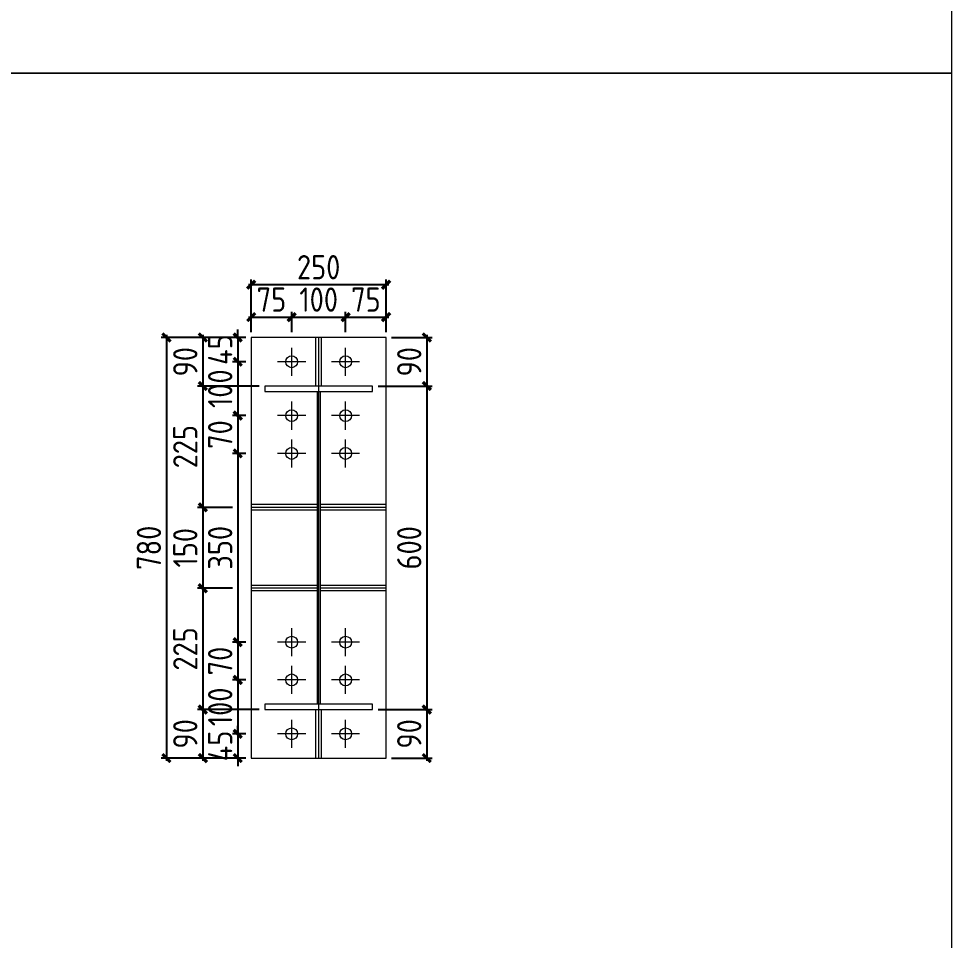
# Model space of a CAD drawing. Extents: x 485428 to 797698, y 56414 to 211814.
# Drawn here: x 759981 to 763438, y 120398 to 123816 of the extents above; entities that cross this region are included whole.
import ezdxf

# ---------------------------------------------------------------- set-up
doc = ezdxf.new("R2010")
doc.units = 0
doc.header["$LTSCALE"] = 1000
doc.header["$MEASUREMENT"] = 0
doc.styles.get("Standard").update_dxf_attribs({"font": 'gbenor.shx', "bigfont": 'gbcbig.shx'})
doc.dimstyles.get("Standard").update_dxf_attribs({"dimscale": 100, "dimtxt": 2, "dimasz": 0.4, "dimexe": 0.5, "dimexo": 1, "dimgap": 0.5, "dimtad": 1, "dimdec": 0, "dimzin": 0, "dimdsep": 46, "dimtxsty": 'Standard', "dimblk": 'ARCHTICK', "dimcen": 0.09, "dimadec": 0, "dimazin": 0, "dimtfac": 1, "dimtdec": 0, "dimtix": 1, "dimtmove": 2, "dimatfit": 3, "dimfxl": 1, "dimtolj": 1, "dimtzin": 0, "dimarcsym": 0})

# ---------------------------------------------------------------- blocks, each defined once
blk = doc.blocks.new('_ArchTick')
at = {"color": 0, "linetype": 'ByBlock', "const_width": 0.4}
blk.add_lwpolyline([(-0.5, -0.5), (0.5, 0.5)], dxfattribs=at)
blk = doc.blocks.new('*D2395')
at = {"color": 3, "lineweight": -2}
for p, q in [((760832.7, 122709.5), (761002.7, 122709.5)), ((760842.7, 122654), (760842.7, 122729.5)), ((760992.7, 122654), (760992.7, 122729.5))]:
    blk.add_line(p, q, dxfattribs=at)
at = {"layer": 'Defpoints', "color": 0}
for p in [(760992.7, 122709.5), (760842.7, 122634), (760992.7, 122634)]:
    blk.add_point(p, dxfattribs=at)
at = {"color": 3, "lineweight": -2, "xscale": 30, "yscale": 30, "zscale": 30, "rotation": 180}
blk.add_blockref('_ArchTick', (760842.7, 122709.5), dxfattribs=at)
at = {"color": 3, "lineweight": -2, "xscale": 30, "yscale": 30, "zscale": 30}
blk.add_blockref('_ArchTick', (760992.7, 122709.5), dxfattribs=at)
at = {"color": 0, "lineweight": 15, "insert": (760917.7, 122774.5), "char_height": 90, "attachment_point": 5}
blk.add_mtext('\\A1;75', dxfattribs=at)
blk = doc.blocks.new('*D2359')
at = {"color": 3, "lineweight": -2}
for p, q in [((760982.7, 122709.5), (761202.7, 122709.5)), ((760992.7, 122654), (760992.7, 122729.5)), ((761192.7, 122654), (761192.7, 122729.5))]:
    blk.add_line(p, q, dxfattribs=at)
at = {"layer": 'Defpoints', "color": 0}
for p in [(761192.7, 122709.5), (760992.7, 122634), (761192.7, 122634)]:
    blk.add_point(p, dxfattribs=at)
at = {"color": 3, "lineweight": -2, "xscale": 30, "yscale": 30, "zscale": 30, "rotation": 180}
blk.add_blockref('_ArchTick', (760992.7, 122709.5), dxfattribs=at)
at = {"color": 3, "lineweight": -2, "xscale": 30, "yscale": 30, "zscale": 30}
blk.add_blockref('_ArchTick', (761192.7, 122709.5), dxfattribs=at)
at = {"color": 0, "lineweight": 15, "insert": (761092.7, 122774.5), "char_height": 90, "attachment_point": 5}
blk.add_mtext('\\A1;100', dxfattribs=at)
blk = doc.blocks.new('*D2396')
at = {"color": 3, "lineweight": -2}
for p, q in [((761182.7, 122709.5), (761352.7, 122709.5)), ((761192.7, 122654), (761192.7, 122729.5)), ((761342.7, 122654), (761342.7, 122729.5))]:
    blk.add_line(p, q, dxfattribs=at)
at = {"layer": 'Defpoints', "color": 0}
for p in [(761342.7, 122709.5), (761192.7, 122634), (761342.7, 122634)]:
    blk.add_point(p, dxfattribs=at)
at = {"color": 3, "lineweight": -2, "xscale": 30, "yscale": 30, "zscale": 30, "rotation": 180}
blk.add_blockref('_ArchTick', (761192.7, 122709.5), dxfattribs=at)
at = {"color": 3, "lineweight": -2, "xscale": 30, "yscale": 30, "zscale": 30}
blk.add_blockref('_ArchTick', (761342.7, 122709.5), dxfattribs=at)
at = {"color": 0, "lineweight": 15, "insert": (761267.7, 122774.5), "char_height": 90, "attachment_point": 5}
blk.add_mtext('\\A1;75', dxfattribs=at)
blk = doc.blocks.new('*D2360')
at = {"color": 3, "lineweight": -2}
for p, q in [((760792.7, 122634), (760792.7, 122664)), ((760822.7, 122634), (760772.7, 122634)), ((760792.7, 122634), (760792.7, 122544)), ((760822.7, 122544), (760772.7, 122544)), ((760792.7, 122544), (760792.7, 122514))]:
    blk.add_line(p, q, dxfattribs=at)
at = {"layer": 'Defpoints', "color": 0}
for p in [(760842.7, 122634), (760792.7, 122544), (760842.7, 122544)]:
    blk.add_point(p, dxfattribs=at)
at = {"color": 3, "lineweight": -2, "xscale": 30, "yscale": 30, "zscale": 30}
for p, rotation in [((760792.7, 122634), 270), ((760792.7, 122544), 90)]:
    blk.add_blockref('_ArchTick', p, dxfattribs=dict(at, rotation=rotation))
at = {"color": 0, "lineweight": 15, "insert": (760727.7, 122589), "char_height": 90, "attachment_point": 5, "rotation": 90}
blk.add_mtext('\\A1;45', dxfattribs=at)
blk = doc.blocks.new('*D2361')
at = {"color": 3, "lineweight": -2}
for p, q in [((760822.7, 122544), (760772.7, 122544)), ((760792.7, 122554), (760792.7, 122334)), ((760822.7, 122344), (760772.7, 122344))]:
    blk.add_line(p, q, dxfattribs=at)
at = {"layer": 'Defpoints', "color": 0}
for p in [(760842.7, 122544), (760792.7, 122344), (760842.7, 122344)]:
    blk.add_point(p, dxfattribs=at)
at = {"color": 3, "lineweight": -2, "xscale": 30, "yscale": 30, "zscale": 30}
for p, rotation in [((760792.7, 122544), 90), ((760792.7, 122344), 270)]:
    blk.add_blockref('_ArchTick', p, dxfattribs=dict(at, rotation=rotation))
at = {"color": 0, "lineweight": 15, "insert": (760727.7, 122444), "char_height": 90, "attachment_point": 5, "rotation": 90}
blk.add_mtext('\\A1;100', dxfattribs=at)
blk = doc.blocks.new('*D2362')
at = {"color": 3, "lineweight": -2}
for p, q in [((760822.7, 122344), (760772.7, 122344)), ((760792.7, 122354), (760792.7, 122194)), ((760822.7, 122204), (760772.7, 122204))]:
    blk.add_line(p, q, dxfattribs=at)
at = {"layer": 'Defpoints', "color": 0}
for p in [(760842.7, 122344), (760792.7, 122204), (760842.7, 122204)]:
    blk.add_point(p, dxfattribs=at)
at = {"color": 3, "lineweight": -2, "xscale": 30, "yscale": 30, "zscale": 30}
for p, rotation in [((760792.7, 122344), 90), ((760792.7, 122204), 270)]:
    blk.add_blockref('_ArchTick', p, dxfattribs=dict(at, rotation=rotation))
at = {"color": 0, "lineweight": 15, "insert": (760727.7, 122274), "char_height": 90, "attachment_point": 5, "rotation": 90}
blk.add_mtext('\\A1;70', dxfattribs=at)
blk = doc.blocks.new('*D2363')
at = {"color": 3, "lineweight": -2}
for p, q in [((760822.7, 122204), (760772.7, 122204)), ((760792.7, 122214), (760792.7, 121494)), ((760822.7, 121504), (760772.7, 121504))]:
    blk.add_line(p, q, dxfattribs=at)
at = {"layer": 'Defpoints', "color": 0}
for p in [(760842.7, 122204), (760792.7, 121504), (760842.7, 121504)]:
    blk.add_point(p, dxfattribs=at)
at = {"color": 3, "lineweight": -2, "xscale": 30, "yscale": 30, "zscale": 30}
for p, rotation in [((760792.7, 122204), 90), ((760792.7, 121504), 270)]:
    blk.add_blockref('_ArchTick', p, dxfattribs=dict(at, rotation=rotation))
at = {"color": 0, "lineweight": 15, "insert": (760727.7, 121854), "char_height": 90, "attachment_point": 5, "rotation": 90}
blk.add_mtext('\\A1;350', dxfattribs=at)
blk = doc.blocks.new('*D2364')
at = {"color": 3, "lineweight": -2}
for p, q in [((760822.7, 121504), (760772.7, 121504)), ((760792.7, 121514), (760792.7, 121354)), ((760822.7, 121364), (760772.7, 121364))]:
    blk.add_line(p, q, dxfattribs=at)
at = {"layer": 'Defpoints', "color": 0}
for p in [(760842.7, 121504), (760792.7, 121364), (760842.7, 121364)]:
    blk.add_point(p, dxfattribs=at)
at = {"color": 3, "lineweight": -2, "xscale": 30, "yscale": 30, "zscale": 30}
for p, rotation in [((760792.7, 121504), 90), ((760792.7, 121364), 270)]:
    blk.add_blockref('_ArchTick', p, dxfattribs=dict(at, rotation=rotation))
at = {"color": 0, "lineweight": 15, "insert": (760727.7, 121434), "char_height": 90, "attachment_point": 5, "rotation": 90}
blk.add_mtext('\\A1;70', dxfattribs=at)
blk = doc.blocks.new('*D2365')
at = {"color": 3, "lineweight": -2}
for p, q in [((760822.7, 121364), (760772.7, 121364)), ((760792.7, 121374), (760792.7, 121154)), ((760822.7, 121164), (760772.7, 121164))]:
    blk.add_line(p, q, dxfattribs=at)
at = {"layer": 'Defpoints', "color": 0}
for p in [(760842.7, 121364), (760792.7, 121164), (760842.7, 121164)]:
    blk.add_point(p, dxfattribs=at)
at = {"color": 3, "lineweight": -2, "xscale": 30, "yscale": 30, "zscale": 30}
for p, rotation in [((760792.7, 121364), 90), ((760792.7, 121164), 270)]:
    blk.add_blockref('_ArchTick', p, dxfattribs=dict(at, rotation=rotation))
at = {"color": 0, "lineweight": 15, "insert": (760727.7, 121264), "char_height": 90, "attachment_point": 5, "rotation": 90}
blk.add_mtext('\\A1;100', dxfattribs=at)
blk = doc.blocks.new('*D2397')
at = {"color": 3, "lineweight": -2}
for p, q in [((760792.7, 121164), (760792.7, 121194)), ((760822.7, 121164), (760772.7, 121164)), ((760792.7, 121164), (760792.7, 121074)), ((760822.7, 121074), (760772.7, 121074)), ((760792.7, 121074), (760792.7, 121044))]:
    blk.add_line(p, q, dxfattribs=at)
at = {"layer": 'Defpoints', "color": 0}
for p in [(760842.7, 121164), (760792.7, 121074), (760842.7, 121074)]:
    blk.add_point(p, dxfattribs=at)
at = {"color": 3, "lineweight": -2, "xscale": 30, "yscale": 30, "zscale": 30}
for p, rotation in [((760792.7, 121164), 270), ((760792.7, 121074), 90)]:
    blk.add_blockref('_ArchTick', p, dxfattribs=dict(at, rotation=rotation))
at = {"color": 0, "lineweight": 15, "insert": (760727.7, 121119), "char_height": 90, "attachment_point": 5, "rotation": 90}
blk.add_mtext('\\A1;45', dxfattribs=at)
blk = doc.blocks.new('*D2398')
at = {"color": 3, "lineweight": -2}
for p, q in [((760663.3, 122644), (760663.3, 122444)), ((760822.7, 122634), (760643.3, 122634)), ((760872.7, 122454), (760643.3, 122454))]:
    blk.add_line(p, q, dxfattribs=at)
at = {"layer": 'Defpoints', "color": 0}
for p in [(760842.7, 122634), (760663.3, 122454), (760892.7, 122454)]:
    blk.add_point(p, dxfattribs=at)
at = {"color": 3, "lineweight": -2, "xscale": 30, "yscale": 30, "zscale": 30}
for p, rotation in [((760663.3, 122634), 90), ((760663.3, 122454), 270)]:
    blk.add_blockref('_ArchTick', p, dxfattribs=dict(at, rotation=rotation))
at = {"color": 0, "lineweight": 15, "insert": (760598.3, 122544), "char_height": 90, "attachment_point": 5, "rotation": 90}
blk.add_mtext('\\A1;90', dxfattribs=at)
blk = doc.blocks.new('*D2399')
at = {"color": 3, "lineweight": -2}
for p, q in [((760872.7, 122454), (760643.3, 122454)), ((760663.3, 122464), (760663.3, 121994)), ((760772.7, 122004), (760643.3, 122004))]:
    blk.add_line(p, q, dxfattribs=at)
at = {"layer": 'Defpoints', "color": 0}
for p in [(760892.7, 122454), (760663.3, 122004), (760792.7, 122004)]:
    blk.add_point(p, dxfattribs=at)
at = {"color": 3, "lineweight": -2, "xscale": 30, "yscale": 30, "zscale": 30}
for p, rotation in [((760663.3, 122454), 90), ((760663.3, 122004), 270)]:
    blk.add_blockref('_ArchTick', p, dxfattribs=dict(at, rotation=rotation))
at = {"color": 0, "lineweight": 15, "insert": (760598.3, 122229), "char_height": 90, "attachment_point": 5, "rotation": 90}
blk.add_mtext('\\A1;225', dxfattribs=at)
blk = doc.blocks.new('*D2366')
at = {"color": 3, "lineweight": -2}
for p, q in [((760772.7, 122004), (760643.3, 122004)), ((760663.3, 122014), (760663.3, 121694)), ((760772.7, 121704), (760643.3, 121704))]:
    blk.add_line(p, q, dxfattribs=at)
at = {"layer": 'Defpoints', "color": 0}
for p in [(760792.7, 122004), (760663.3, 121704), (760792.7, 121704)]:
    blk.add_point(p, dxfattribs=at)
at = {"color": 3, "lineweight": -2, "xscale": 30, "yscale": 30, "zscale": 30}
for p, rotation in [((760663.3, 122004), 90), ((760663.3, 121704), 270)]:
    blk.add_blockref('_ArchTick', p, dxfattribs=dict(at, rotation=rotation))
at = {"color": 0, "lineweight": 15, "insert": (760598.3, 121854), "char_height": 90, "attachment_point": 5, "rotation": 90}
blk.add_mtext('\\A1;150', dxfattribs=at)
blk = doc.blocks.new('*D2400')
at = {"color": 3, "lineweight": -2}
for p, q in [((760772.7, 121704), (760643.3, 121704)), ((760663.3, 121714), (760663.3, 121244)), ((760872.7, 121254), (760643.3, 121254))]:
    blk.add_line(p, q, dxfattribs=at)
at = {"layer": 'Defpoints', "color": 0}
for p in [(760792.7, 121704), (760663.3, 121254), (760892.7, 121254)]:
    blk.add_point(p, dxfattribs=at)
at = {"color": 3, "lineweight": -2, "xscale": 30, "yscale": 30, "zscale": 30}
for p, rotation in [((760663.3, 121704), 90), ((760663.3, 121254), 270)]:
    blk.add_blockref('_ArchTick', p, dxfattribs=dict(at, rotation=rotation))
at = {"color": 0, "lineweight": 15, "insert": (760598.3, 121479), "char_height": 90, "attachment_point": 5, "rotation": 90}
blk.add_mtext('\\A1;225', dxfattribs=at)
blk = doc.blocks.new('*D2401')
at = {"color": 3, "lineweight": -2}
for p, q in [((760663.3, 121264), (760663.3, 121064)), ((760872.7, 121254), (760643.3, 121254)), ((760822.7, 121074), (760643.3, 121074))]:
    blk.add_line(p, q, dxfattribs=at)
at = {"layer": 'Defpoints', "color": 0}
for p in [(760892.7, 121254), (760663.3, 121074), (760842.7, 121074)]:
    blk.add_point(p, dxfattribs=at)
at = {"color": 3, "lineweight": -2, "xscale": 30, "yscale": 30, "zscale": 30}
for p, rotation in [((760663.3, 121254), 90), ((760663.3, 121074), 270)]:
    blk.add_blockref('_ArchTick', p, dxfattribs=dict(at, rotation=rotation))
at = {"color": 0, "lineweight": 15, "insert": (760598.3, 121164), "char_height": 90, "attachment_point": 5, "rotation": 90}
blk.add_mtext('\\A1;90', dxfattribs=at)
blk = doc.blocks.new('*D2402')
at = {"color": 3, "lineweight": -2}
for p, q in [((760528.5, 122644), (760528.5, 121064)), ((760822.7, 122634), (760508.5, 122634)), ((760822.7, 121074), (760508.5, 121074))]:
    blk.add_line(p, q, dxfattribs=at)
at = {"layer": 'Defpoints', "color": 0}
for p in [(760842.7, 122634), (760528.5, 121074), (760842.7, 121074)]:
    blk.add_point(p, dxfattribs=at)
at = {"color": 3, "lineweight": -2, "xscale": 30, "yscale": 30, "zscale": 30}
for p, rotation in [((760528.5, 122634), 90), ((760528.5, 121074), 270)]:
    blk.add_blockref('_ArchTick', p, dxfattribs=dict(at, rotation=rotation))
at = {"color": 0, "lineweight": 15, "insert": (760463.5, 121854), "char_height": 90, "attachment_point": 5, "rotation": 90}
blk.add_mtext('\\A1;780', dxfattribs=at)
blk = doc.blocks.new('*D2403')
at = {"color": 3, "lineweight": -2}
for p, q in [((760842.7, 122654), (760842.7, 122849.6)), ((761342.7, 122654), (761342.7, 122849.6)), ((761352.7, 122829.6), (760832.7, 122829.6))]:
    blk.add_line(p, q, dxfattribs=at)
at = {"layer": 'Defpoints', "color": 0}
for p in [(760842.7, 122829.6), (760842.7, 122634), (761342.7, 122634)]:
    blk.add_point(p, dxfattribs=at)
at = {"color": 3, "lineweight": -2, "xscale": 30, "yscale": 30, "zscale": 30, "rotation": 180}
blk.add_blockref('_ArchTick', (760842.7, 122829.6), dxfattribs=at)
at = {"color": 3, "lineweight": -2, "xscale": 30, "yscale": 30, "zscale": 30}
blk.add_blockref('_ArchTick', (761342.7, 122829.6), dxfattribs=at)
at = {"color": 0, "lineweight": 15, "insert": (761092.7, 122894.6), "char_height": 90, "attachment_point": 5}
blk.add_mtext('\\A1;250', dxfattribs=at)
blk = doc.blocks.new('*D3341')
at = {"color": 3, "lineweight": -2}
for p, q in [((761493.5, 122644), (761493.5, 122444)), ((761362.7, 122634), (761513.5, 122634)), ((761312.7, 122454), (761513.5, 122454))]:
    blk.add_line(p, q, dxfattribs=at)
at = {"layer": 'Defpoints', "color": 0}
for p in [(761342.7, 122634), (761292.7, 122454), (761493.5, 122454)]:
    blk.add_point(p, dxfattribs=at)
at = {"color": 3, "lineweight": -2, "xscale": 30, "yscale": 30, "zscale": 30}
for p, rotation in [((761493.5, 122634), 90), ((761493.5, 122454), 270)]:
    blk.add_blockref('_ArchTick', p, dxfattribs=dict(at, rotation=rotation))
at = {"color": 0, "lineweight": 15, "insert": (761428.5, 122544), "char_height": 90, "attachment_point": 5, "rotation": 90}
blk.add_mtext('\\A1;90', dxfattribs=at)
blk = doc.blocks.new('*D3342')
at = {"color": 3, "lineweight": -2}
for p, q in [((761312.7, 122454), (761513.5, 122454)), ((761493.5, 122464), (761493.5, 121244)), ((761312.7, 121254), (761513.5, 121254))]:
    blk.add_line(p, q, dxfattribs=at)
at = {"layer": 'Defpoints', "color": 0}
for p in [(761292.7, 122454), (761292.7, 121254), (761493.5, 121254)]:
    blk.add_point(p, dxfattribs=at)
at = {"color": 3, "lineweight": -2, "xscale": 30, "yscale": 30, "zscale": 30}
for p, rotation in [((761493.5, 122454), 90), ((761493.5, 121254), 270)]:
    blk.add_blockref('_ArchTick', p, dxfattribs=dict(at, rotation=rotation))
at = {"color": 0, "lineweight": 15, "insert": (761428.5, 121854), "char_height": 90, "attachment_point": 5, "rotation": 90}
blk.add_mtext('\\A1;600', dxfattribs=at)
blk = doc.blocks.new('*D3343')
at = {"color": 3, "lineweight": -2}
for p, q in [((761493.5, 121264), (761493.5, 121064)), ((761312.7, 121254), (761513.5, 121254)), ((761362.7, 121074), (761513.5, 121074))]:
    blk.add_line(p, q, dxfattribs=at)
at = {"layer": 'Defpoints', "color": 0}
for p in [(761292.7, 121254), (761342.7, 121074), (761493.5, 121074)]:
    blk.add_point(p, dxfattribs=at)
at = {"color": 3, "lineweight": -2, "xscale": 30, "yscale": 30, "zscale": 30}
for p, rotation in [((761493.5, 121254), 90), ((761493.5, 121074), 270)]:
    blk.add_blockref('_ArchTick', p, dxfattribs=dict(at, rotation=rotation))
at = {"color": 0, "lineweight": 15, "insert": (761428.5, 121164), "char_height": 90, "attachment_point": 5, "rotation": 90}
blk.add_mtext('\\A1;90', dxfattribs=at)

msp = doc.modelspace()

# ---------------------------------------------------------------- linework, layer by layer
at = {"lineweight": 15}
for p, q in [((760842.7, 122634), (760842.7, 121074)), ((761342.7, 122634), (760842.7, 122634)), ((761342.7, 121074), (761342.7, 122634)), ((760992.7, 122492), (760992.7, 122596)), ((761192.7, 122492), (761192.7, 122596)), ((761044.7, 122544), (760940.7, 122544)), ((761244.7, 122544), (761140.7, 122544)), ((760992.7, 122292), (760992.7, 122396)), ((761192.7, 122292), (761192.7, 122396)), ((761044.7, 122344), (760940.7, 122344)), ((761244.7, 122344), (761140.7, 122344)), ((760992.7, 122152), (760992.7, 122256)), ((761192.7, 122152), (761192.7, 122256)), ((761044.7, 122204), (760940.7, 122204)), ((761244.7, 122204), (761140.7, 122204)), ((760992.7, 121452), (760992.7, 121556)), ((761192.7, 121452), (761192.7, 121556)), ((761044.7, 121504), (760940.7, 121504)), ((761244.7, 121504), (761140.7, 121504)), ((760992.7, 121312), (760992.7, 121416)), ((761192.7, 121312), (761192.7, 121416)), ((761044.7, 121364), (760940.7, 121364)), ((761244.7, 121364), (761140.7, 121364)), ((760992.7, 121112), (760992.7, 121216)), ((761192.7, 121112), (761192.7, 121216)), ((761044.7, 121164), (760940.7, 121164)), ((761244.7, 121164), (761140.7, 121164)), ((760842.7, 121074), (761342.7, 121074))]:
    msp.add_line(p, q, dxfattribs=at)
at = {"color": 2, "lineweight": 15}
for p, q in [((761082.7, 122454), (761082.7, 122634)), ((761102.7, 122454), (761102.7, 122634)), ((761086.7, 122014), (760842.7, 122014)), ((761086.7, 121994), (760842.7, 121994)), ((761342.7, 122014), (761098.7, 122014)), ((761342.7, 121994), (761098.7, 121994)), ((761086.7, 121714), (760842.7, 121714)), ((761342.7, 121714), (761098.7, 121714)), ((761086.7, 121694), (760842.7, 121694)), ((761342.7, 121694), (761098.7, 121694)), ((761082.7, 121074), (761082.7, 121254)), ((761102.7, 121074), (761102.7, 121254)), ((761082.7, 121074), (761102.7, 121074))]:
    msp.add_line(p, q, dxfattribs=at)
at = {"color": 1, "lineweight": 15}
for p, q in [((761092.7, 122634), (761092.7, 121074)), ((761086.7, 122004), (760842.7, 122004)), ((761342.7, 122004), (761098.7, 122004)), ((761086.7, 121704), (760842.7, 121704)), ((761342.7, 121704), (761098.7, 121704))]:
    msp.add_line(p, q, dxfattribs=at)
at = {"color": 4, "lineweight": 15}
for p, q in [((761092.7, 122454), (760892.7, 122454)), ((760892.7, 122454), (760892.7, 122434)), ((760892.7, 122434), (761292.7, 122434)), ((761086.7, 122434), (761086.7, 121274)), ((761292.7, 122454), (761092.7, 122454)), ((761098.7, 122434), (761098.7, 121274)), ((761292.7, 122434), (761292.7, 122454)), ((761292.7, 121274), (760892.7, 121274)), ((760892.7, 121274), (760892.7, 121254)), ((761292.7, 121254), (761292.7, 121274)), ((760892.7, 121254), (761092.7, 121254)), ((761092.7, 121254), (761292.7, 121254))]:
    msp.add_line(p, q, dxfattribs=at)
at = {"lineweight": 15}
for points in [[(748588.1, 134114.2), (763438.1, 134114.2), (763438.1, 123614.2), (748588.1, 123614.2)], [(748588.1, 123614.2), (763438.1, 123614.2), (763438.1, 113114.2), (748588.1, 113114.2)]]:
    msp.add_lwpolyline(points, close=True, dxfattribs=at)
for centre in [(760992.7, 122544), (761192.7, 122544), (760992.7, 122344), (761192.7, 122344), (760992.7, 122204), (761192.7, 122204), (760992.7, 121504), (761192.7, 121504), (760992.7, 121364), (761192.7, 121364), (760992.7, 121164), (761192.7, 121164)]:
    msp.add_circle(centre, 22, dxfattribs=at)

# ---------------------------------------------------------------- dimensions: what is measured, and where the dimension line sits
for p1, p2, distance, picture, middle in [((761342.7, 122634), (760842.7, 122634), -195.6, '*D2403', (761092.7, 122894.6)), ((760842.7, 122634), (760842.7, 121074), -314.2, '*D2402', (760463.5, 121854))]:
    dim = msp.add_aligned_dim(p1=p1, p2=p2, distance=distance, dimstyle='Standard', override={"dimtxt": 0.9, "dimasz": 0.3, "dimexe": 0.2, "dimexo": 0.2, "dimgap": 0.2, "dimlfac": 0.5, "dimdle": 0.1, "dimclrd": 3, "dimclre": 3}, dxfattribs=at)
    dim.commit()
    dim.dimension.update_dxf_attribs({"geometry": picture, "text_midpoint": middle})
for base, p1, p2, picture, middle in [((760992.7, 122709.5), (760842.7, 122634), (760992.7, 122634), '*D2395', (760917.7, 122774.5)), ((761192.7, 122709.5), (760992.7, 122634), (761192.7, 122634), '*D2359', (761092.7, 122774.5)), ((761342.7, 122709.5), (761192.7, 122634), (761342.7, 122634), '*D2396', (761267.7, 122774.5))]:
    dim = msp.add_linear_dim(base=base, p1=p1, p2=p2, dimstyle='Standard', override={"dimtxt": 0.9, "dimasz": 0.3, "dimexe": 0.2, "dimexo": 0.2, "dimgap": 0.2, "dimlfac": 0.5, "dimdle": 0.1, "dimclrd": 3, "dimclre": 3}, dxfattribs=at)
    dim.commit()
    dim.dimension.update_dxf_attribs({"geometry": picture, "text_midpoint": middle})
for base, p1, p2, picture, middle in [((760663.3, 122454), (760842.7, 122634), (760892.7, 122454), '*D2398', (760598.3, 122544)), ((760792.7, 122544), (760842.7, 122634), (760842.7, 122544), '*D2360', (760727.7, 122589)), ((761493.5, 122454), (761342.7, 122634), (761292.7, 122454), '*D3341', (761428.5, 122544)), ((760792.7, 122344), (760842.7, 122544), (760842.7, 122344), '*D2361', (760727.7, 122444)), ((760663.3, 122004), (760892.7, 122454), (760792.7, 122004), '*D2399', (760598.3, 122229)), ((761493.5, 121254), (761292.7, 122454), (761292.7, 121254), '*D3342', (761428.5, 121854)), ((760792.7, 122204), (760842.7, 122344), (760842.7, 122204), '*D2362', (760727.7, 122274)), ((760792.7, 121504), (760842.7, 122204), (760842.7, 121504), '*D2363', (760727.7, 121854)), ((760663.3, 121704), (760792.7, 122004), (760792.7, 121704), '*D2366', (760598.3, 121854)), ((760663.3, 121254), (760792.7, 121704), (760892.7, 121254), '*D2400', (760598.3, 121479)), ((760792.7, 121364), (760842.7, 121504), (760842.7, 121364), '*D2364', (760727.7, 121434)), ((760792.7, 121164), (760842.7, 121364), (760842.7, 121164), '*D2365', (760727.7, 121264)), ((760663.3, 121074), (760892.7, 121254), (760842.7, 121074), '*D2401', (760598.3, 121164)), ((761493.5, 121074), (761292.7, 121254), (761342.7, 121074), '*D3343', (761428.5, 121164)), ((760792.7, 121074), (760842.7, 121164), (760842.7, 121074), '*D2397', (760727.7, 121119))]:
    dim = msp.add_linear_dim(base=base, p1=p1, p2=p2, angle=90, dimstyle='Standard', override={"dimtxt": 0.9, "dimasz": 0.3, "dimexe": 0.2, "dimexo": 0.2, "dimgap": 0.2, "dimlfac": 0.5, "dimdle": 0.1, "dimclrd": 3, "dimclre": 3}, dxfattribs=at)
    dim.commit()
    dim.dimension.update_dxf_attribs({"geometry": picture, "text_midpoint": middle})

doc.saveas('drawing.dxf')
